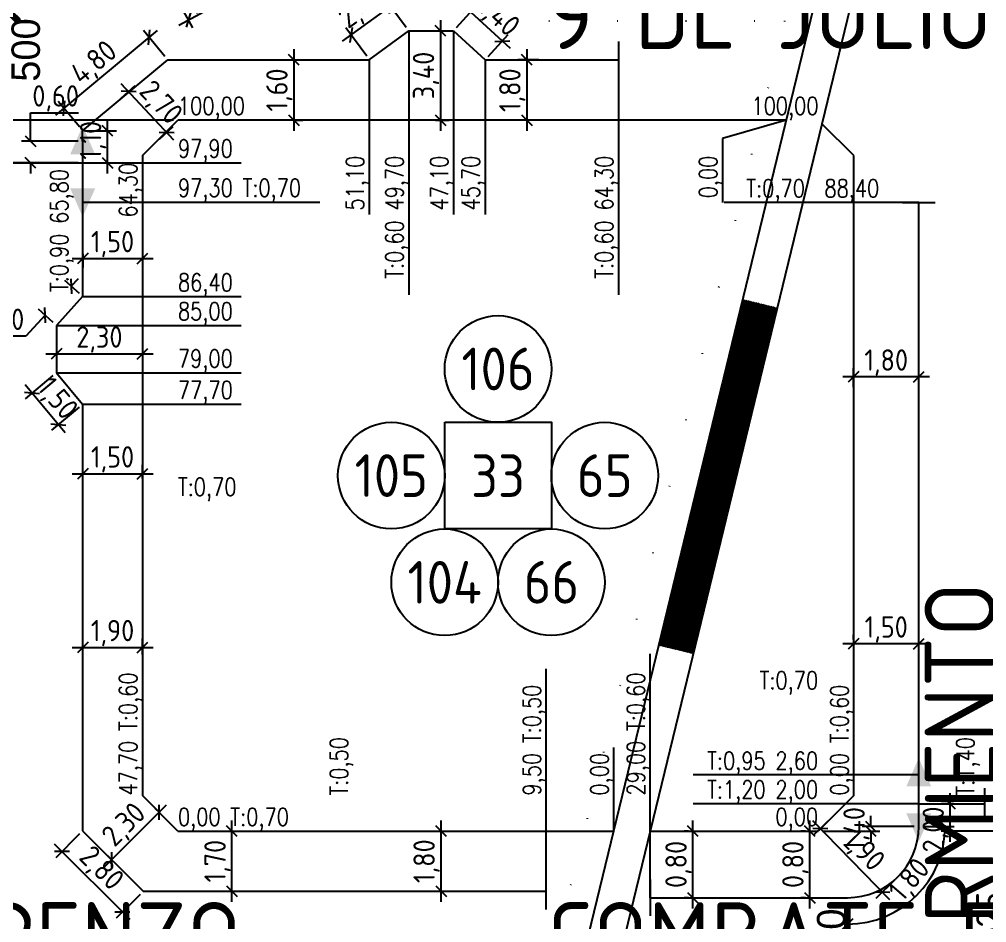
# Model space of a CAD drawing. Extents: x -48 to 13651, y -112 to 3468.
# Drawn here: x 2144.9 to 2280.9, y 1746.3 to 1873.3 of the extents above; entities that cross this region are included whole.
import ezdxf
from ezdxf.enums import TextEntityAlignment as Align

# ---------------------------------------------------------------- set-up
doc = ezdxf.new("R2010")
doc.units = 0
doc.header["$LTSCALE"] = 6
doc.header["$MEASUREMENT"] = 0
doc.linetypes.add('DOT2', pattern=[3.175, 0, -3.175])
doc.linetypes.add('HIDDEN', pattern=[0.375, 0.25, -0.125])
doc.layers.get('0').update_dxf_attribs({"linetype": 'CONTINUOUS'})
doc.layers.get('DEFPOINTS').update_dxf_attribs({"linetype": 'CONTINUOUS'})
for name, color, linetype in [('50', 41, 'CONTINUOUS'), ('63', 171, 'CONTINUOUS'), ('CAS', 7, 'CONTINUOUS'), ('CAÑERIA SIN CROQUIS', 210, 'HIDDEN'), ('COTA', 2, 'CONTINUOUS'), ('MANZANAS', 7, 'CONTINUOUS'), ('NUMCASA', 12, 'CONTINUOUS'), ('NUMERO-CROQUIS', 13, 'CONTINUOUS'), ('NUMERO-MANZANA', 4, 'CONTINUOUS'), ('PROGRESIVA', 60, 'CONTINUOUS'), ('RADIO', 4, 'DOT2'), ('REDUCCIONES', 13, 'CONTINUOUS'), ('TXTDIAMETRO', 7, 'CONTINUOUS')]:
    doc.layers.add(name, color=color, linetype=linetype)
doc.layers.add('ATENCION', color=7, linetype='CONTINUOUS', plot=False)
doc.styles.add('ABADIMTCONDE', font='isocp.shx')
doc.styles.add('GEOSLAB703LTBT', font='isocp.shx', dxfattribs={"width": 0.9, "height": 8})
doc.styles.add('GOTHICE', font='GOTHICE.shx', dxfattribs={"height": 0.6})
doc.styles.add('ROMANS', font='romans.shx', dxfattribs={"width": 0.8, "height": 2.5})
doc.dimstyles.new('COTA02', dxfattribs={"dimtxt": 3, "dimasz": 1.5, "dimexe": 1.25, "dimexo": 0.625, "dimgap": 0.3, "dimtad": 1, "dimtoh": 1, "dimdsep": 46, "dimlunit": 6, "dimtxsty": 'ABADIMTCONDE', "dimblk1": 'OBLIQUE', "dimblk2": 'OBLIQUE', "dimsah": 1, "dimcen": 2.5, "dimdle": 1.5, "dimclrd": 60, "dimclre": 60, "dimclrt": 256, "dimadec": 0, "dimazin": 0, "dimtfac": 1, "dimtix": 1, "dimtofl": 0, "dimtmove": 0, "dimatfit": 0, "dimldrblk": 'OBLIQUE', "dimfxl": 1, "dimtolj": 1, "dimtzin": 0, "dimarcsym": 0})

# ---------------------------------------------------------------- blocks, each defined once
blk = doc.blocks.new('CUPLARED')
at = {"layer": 'REDUCCIONES'}
blk.add_lwpolyline([(4, 0, 0, 3.5, 0), (0, 0, 3.5, 3.5, 0)], format="xyseb", dxfattribs=at)
blk = doc.blocks.new('_OBLIQUE')
at = {"color": 0, "linetype": 'ByBlock'}
blk.add_line((-0.5, -0.5), (0.5, 0.5), dxfattribs=at)
blk = doc.blocks.new('*D284')
at = {"layer": 'COTA', "color": 60, "lineweight": -2, "transparency": 16777216}
for p, q in [((2262.23, 1821.57), (2262.23, 1824.27)), ((2271.38, 1821.71), (2271.38, 1824.27)), ((2272.88, 1823.02), (2260.73, 1823.02))]:
    blk.add_line(p, q, dxfattribs=at)
at = {"layer": 'DEFPOINTS', "color": 0, "transparency": 16777216}
for p in [(2262.23, 1823.02), (2262.23, 1820.95), (2271.38, 1821.09)]:
    blk.add_point(p, dxfattribs=at)
at = {"layer": 'COTA', "color": 60, "lineweight": -2, "transparency": 16777216, "xscale": 1.5, "yscale": 1.5, "zscale": 1.5, "rotation": 180}
blk.add_blockref('_OBLIQUE', (2262.23, 1823.02), dxfattribs=at)
at = {"layer": 'COTA', "color": 60, "lineweight": -2, "transparency": 16777216, "xscale": 1.5, "yscale": 1.5, "zscale": 1.5}
blk.add_blockref('_OBLIQUE', (2271.38, 1823.02), dxfattribs=at)
at = {"layer": 'COTA', "transparency": 16777216, "insert": (2266.81, 1825.05), "char_height": 3, "attachment_point": 5, "style": 'ABADIMTCONDE'}
blk.add_mtext('\\A1;1,80', dxfattribs=at)
blk = doc.blocks.new('*D285')
at = {"layer": 'COTA', "color": 60, "lineweight": -2, "transparency": 16777216}
for p, q in [((2262.23, 1786.11), (2262.23, 1786.74)), ((2271.38, 1786.11), (2271.38, 1786.74)), ((2272.88, 1785.49), (2260.73, 1785.49))]:
    blk.add_line(p, q, dxfattribs=at)
at = {"layer": 'DEFPOINTS', "color": 0, "transparency": 16777216}
for p in [(2262.23, 1785.49), (2262.23, 1785.49), (2271.38, 1785.49)]:
    blk.add_point(p, dxfattribs=at)
at = {"layer": 'COTA', "color": 60, "lineweight": -2, "transparency": 16777216, "xscale": 1.5, "yscale": 1.5, "zscale": 1.5, "rotation": 180}
blk.add_blockref('_OBLIQUE', (2262.23, 1785.49), dxfattribs=at)
at = {"layer": 'COTA', "color": 60, "lineweight": -2, "transparency": 16777216, "xscale": 1.5, "yscale": 1.5, "zscale": 1.5}
blk.add_blockref('_OBLIQUE', (2271.38, 1785.49), dxfattribs=at)
at = {"layer": 'COTA', "transparency": 16777216, "insert": (2266.81, 1787.51), "char_height": 3, "attachment_point": 5, "style": 'ABADIMTCONDE'}
blk.add_mtext('\\A1;1,50', dxfattribs=at)
blk = doc.blocks.new('*D286')
at = {"layer": 'COTA', "color": 60, "lineweight": -2, "transparency": 16777216}
for p, q in [((2259.29, 1761.21), (2256.64, 1758.63)), ((2267.3, 1749.49), (2256.49, 1760.57)), ((2268.01, 1752.28), (2265.36, 1749.69))]:
    blk.add_line(p, q, dxfattribs=at)
at = {"layer": 'DEFPOINTS', "color": 0, "transparency": 16777216}
for p in [(2259.73, 1761.65), (2257.54, 1759.5), (2268.45, 1752.71)]:
    blk.add_point(p, dxfattribs=at)
at = {"layer": 'COTA', "color": 60, "lineweight": -2, "transparency": 16777216, "xscale": 1.5, "yscale": 1.5, "zscale": 1.5}
for p, rotation in [((2257.54, 1759.5), 134.3087839469694), ((2266.26, 1750.57), 314.3087839469694)]:
    blk.add_blockref('_OBLIQUE', p, dxfattribs=dict(at, rotation=rotation))
at = {"layer": 'COTA', "transparency": 16777216, "insert": (2263.52, 1756.27), "char_height": 3, "attachment_point": 5, "rotation": 314.3088, "style": 'ABADIMTCONDE'}
blk.add_mtext('\\A1;1,90', dxfattribs=at)
blk = doc.blocks.new('*D287')
at = {"layer": 'COTA', "color": 60, "lineweight": -2, "transparency": 16777216}
for p, q in [((2256.07, 1748.28), (2256.07, 1760.65)), ((2255.44, 1759.15), (2254.82, 1759.15)), ((2255.44, 1749.78), (2254.82, 1749.78))]:
    blk.add_line(p, q, dxfattribs=at)
at = {"layer": 'DEFPOINTS', "color": 0, "transparency": 16777216}
for p in [(2256.07, 1759.15), (2256.07, 1759.15), (2256.07, 1749.78)]:
    blk.add_point(p, dxfattribs=at)
at = {"layer": 'COTA', "color": 60, "lineweight": -2, "transparency": 16777216, "xscale": 1.5, "yscale": 1.5, "zscale": 1.5}
for p, rotation in [((2256.07, 1759.15), 90), ((2256.07, 1749.78), 270)]:
    blk.add_blockref('_OBLIQUE', p, dxfattribs=dict(at, rotation=rotation))
at = {"layer": 'COTA', "transparency": 16777216, "insert": (2254.04, 1754.46), "char_height": 3, "attachment_point": 5, "rotation": 90, "style": 'ABADIMTCONDE'}
blk.add_mtext('\\A1;0,80', dxfattribs=at)
blk = doc.blocks.new('*D288')
at = {"layer": 'COTA', "color": 60, "lineweight": -2, "transparency": 16777216}
for p, q in [((2239.63, 1748.28), (2239.63, 1760.65)), ((2239.01, 1759.15), (2238.38, 1759.15)), ((2239.01, 1749.78), (2238.38, 1749.78))]:
    blk.add_line(p, q, dxfattribs=at)
at = {"layer": 'DEFPOINTS', "color": 0, "transparency": 16777216}
for p in [(2239.63, 1759.15), (2239.63, 1759.15), (2239.63, 1749.78)]:
    blk.add_point(p, dxfattribs=at)
at = {"layer": 'COTA', "color": 60, "lineweight": -2, "transparency": 16777216, "xscale": 1.5, "yscale": 1.5, "zscale": 1.5}
for p, rotation in [((2239.63, 1759.15), 90), ((2239.63, 1749.78), 270)]:
    blk.add_blockref('_OBLIQUE', p, dxfattribs=dict(at, rotation=rotation))
at = {"layer": 'COTA', "transparency": 16777216, "insert": (2237.61, 1754.46), "char_height": 3, "attachment_point": 5, "rotation": 90, "style": 'ABADIMTCONDE'}
blk.add_mtext('\\A1;0,80', dxfattribs=at)
blk = doc.blocks.new('*D289')
at = {"layer": 'COTA', "color": 60, "lineweight": -2, "transparency": 16777216}
for p, q in [((2272.01, 1759.78), (2276.35, 1759.78)), ((2261.38, 1749.16), (2261.38, 1744.82))]:
    blk.add_line(p, q, dxfattribs=at)
blk.add_arc((2261.38, 1759.78), 13.71, 270, 360, dxfattribs=at)
at = {"layer": 'DEFPOINTS', "color": 0, "transparency": 16777216}
for p in [(2261.38, 1759.78), (2271.38, 1759.78), (2261.38, 1749.78), (2268.24, 1747.91)]:
    blk.add_point(p, dxfattribs=at)
at = {"layer": 'COTA', "color": 60, "lineweight": -2, "transparency": 16777216, "xscale": 1.5, "yscale": 1.5, "zscale": 1.5}
for p, rotation in [((2275.1, 1759.78), 89.99999999999402), ((2261.38, 1746.07), 179.9999999999955)]:
    blk.add_blockref('_OBLIQUE', p, dxfattribs=dict(at, rotation=rotation))
at = {"layer": 'COTA', "transparency": 16777216, "insert": (2270.25, 1752.16), "char_height": 3, "attachment_point": 5, "rotation": 49.3096, "style": 'ABADIMTCONDE'}
blk.add_mtext('\\A1;1,80', dxfattribs=at)
blk = doc.blocks.new('*D340')
at = {"layer": 'COTA', "color": 60, "lineweight": -2, "transparency": 16777216}
for p, q in [((2172.06, 1879.19), (2174.4, 1874.89)), ((2167.37, 1872.5), (2175.12, 1876.71)), ((2166.95, 1876.42), (2169.28, 1872.12))]:
    blk.add_line(p, q, dxfattribs=at)
at = {"layer": 'DEFPOINTS', "color": 0, "transparency": 16777216}
for p in [(2171.76, 1879.74), (2166.65, 1876.97), (2173.8, 1875.99)]:
    blk.add_point(p, dxfattribs=at)
at = {"layer": 'COTA', "color": 60, "lineweight": -2, "transparency": 16777216, "xscale": 1.5, "yscale": 1.5, "zscale": 1.5}
for p, rotation in [((2173.8, 1875.99), 28.49024332480307), ((2168.69, 1873.22), 208.4902433248031)]:
    blk.add_blockref('_OBLIQUE', p, dxfattribs=dict(at, rotation=rotation))
at = {"layer": 'COTA', "transparency": 16777216, "insert": (2170.28, 1876.38), "char_height": 3, "attachment_point": 5, "rotation": 28.4902, "style": 'ABADIMTCONDE'}
blk.add_mtext('\\A1;1,80', dxfattribs=at)
blk = doc.blocks.new('*D448')
at = {"layer": 'COTA', "color": 60, "lineweight": -2, "transparency": 16777216}
for p, q in [((2204.22, 1749.19), (2204.22, 1760.65)), ((2203.75, 1759.15), (2205.47, 1759.15)), ((2203.75, 1750.69), (2205.47, 1750.69))]:
    blk.add_line(p, q, dxfattribs=at)
at = {"layer": 'DEFPOINTS', "color": 0, "transparency": 16777216}
for p in [(2203.13, 1759.15), (2204.22, 1759.15), (2203.13, 1750.69)]:
    blk.add_point(p, dxfattribs=at)
at = {"layer": 'COTA', "color": 60, "lineweight": -2, "transparency": 16777216, "xscale": 1.5, "yscale": 1.5, "zscale": 1.5}
for p, rotation in [((2204.22, 1759.15), 90), ((2204.22, 1750.69), 270)]:
    blk.add_blockref('_OBLIQUE', p, dxfattribs=dict(at, rotation=rotation))
at = {"layer": 'COTA', "transparency": 16777216, "insert": (2202.19, 1754.92), "char_height": 3, "attachment_point": 5, "rotation": 90, "style": 'ABADIMTCONDE'}
blk.add_mtext('\\A1;1,80', dxfattribs=at)
blk = doc.blocks.new('*D449')
at = {"layer": 'COTA', "color": 60, "lineweight": -2, "transparency": 16777216}
for p, q in [((2174.82, 1749.19), (2174.82, 1760.65)), ((2174, 1759.15), (2176.07, 1759.15)), ((2174, 1750.69), (2176.07, 1750.69))]:
    blk.add_line(p, q, dxfattribs=at)
at = {"layer": 'DEFPOINTS', "color": 0, "transparency": 16777216}
for p in [(2173.37, 1759.15), (2174.82, 1759.15), (2173.37, 1750.69)]:
    blk.add_point(p, dxfattribs=at)
at = {"layer": 'COTA', "color": 60, "lineweight": -2, "transparency": 16777216, "xscale": 1.5, "yscale": 1.5, "zscale": 1.5}
for p, rotation in [((2174.82, 1759.15), 90), ((2174.82, 1750.69), 270)]:
    blk.add_blockref('_OBLIQUE', p, dxfattribs=dict(at, rotation=rotation))
at = {"layer": 'COTA', "transparency": 16777216, "insert": (2172.8, 1754.92), "char_height": 3, "attachment_point": 5, "rotation": 90, "style": 'ABADIMTCONDE'}
blk.add_mtext('\\A1;1,70', dxfattribs=at)
blk = doc.blocks.new('*D450')
at = {"layer": 'COTA', "color": 60, "lineweight": -2, "transparency": 16777216}
for p, q in [((2156.85, 1754.06), (2165.64, 1762.86)), ((2164.32, 1762.06), (2163.7, 1762.68)), ((2157.65, 1755.38), (2157.02, 1756.01))]:
    blk.add_line(p, q, dxfattribs=at)
at = {"layer": 'DEFPOINTS', "color": 0, "transparency": 16777216}
for p in [(2164.58, 1761.8), (2164.76, 1761.61), (2158.09, 1754.94)]:
    blk.add_point(p, dxfattribs=at)
at = {"layer": 'COTA', "color": 60, "lineweight": -2, "transparency": 16777216, "xscale": 1.5, "yscale": 1.5, "zscale": 1.5}
for p, rotation in [((2164.58, 1761.8), 45.00000000000195), ((2157.91, 1755.12), 225.0000000000019)]:
    blk.add_blockref('_OBLIQUE', p, dxfattribs=dict(at, rotation=rotation))
at = {"layer": 'COTA', "transparency": 16777216, "insert": (2159.81, 1759.89), "char_height": 3, "attachment_point": 5, "rotation": 45, "style": 'ABADIMTCONDE'}
blk.add_mtext('\\A1;2,30', dxfattribs=at)
blk = doc.blocks.new('*D451')
at = {"layer": 'COTA', "color": 60, "lineweight": -2, "transparency": 16777216}
for p, q in [((2153.4, 1758.74), (2150.05, 1755.39)), ((2160.5, 1746.72), (2149.87, 1757.33)), ((2161.9, 1750.25), (2158.55, 1746.9))]:
    blk.add_line(p, q, dxfattribs=at)
at = {"layer": 'DEFPOINTS', "color": 0, "transparency": 16777216}
for p in [(2153.84, 1759.19), (2150.93, 1756.27), (2162.34, 1750.69)]:
    blk.add_point(p, dxfattribs=at)
at = {"layer": 'COTA', "color": 60, "lineweight": -2, "transparency": 16777216, "xscale": 1.5, "yscale": 1.5, "zscale": 1.5}
for p, rotation in [((2150.93, 1756.27), 135.0429043484082), ((2159.43, 1747.78), 315.0429043484082)]:
    blk.add_blockref('_OBLIQUE', p, dxfattribs=dict(at, rotation=rotation))
at = {"layer": 'COTA', "transparency": 16777216, "insert": (2156.32, 1753.76), "char_height": 3, "attachment_point": 5, "rotation": 315.0429, "style": 'ABADIMTCONDE'}
blk.add_mtext('\\A1;2,80', dxfattribs=at)
blk = doc.blocks.new('*D452')
at = {"layer": 'COTA', "color": 60, "lineweight": -2, "transparency": 16777216}
for p, q in [((2153.84, 1783.97), (2153.84, 1786.23)), ((2162.23, 1783.97), (2162.23, 1786.23)), ((2152.34, 1784.98), (2163.73, 1784.98))]:
    blk.add_line(p, q, dxfattribs=at)
at = {"layer": 'DEFPOINTS', "color": 0, "transparency": 16777216}
for p in [(2162.23, 1784.98), (2153.84, 1783.34), (2162.23, 1783.34)]:
    blk.add_point(p, dxfattribs=at)
at = {"layer": 'COTA', "color": 60, "lineweight": -2, "transparency": 16777216, "xscale": 1.5, "yscale": 1.5, "zscale": 1.5, "rotation": 180}
blk.add_blockref('_OBLIQUE', (2153.84, 1784.98), dxfattribs=at)
at = {"layer": 'COTA', "color": 60, "lineweight": -2, "transparency": 16777216, "xscale": 1.5, "yscale": 1.5, "zscale": 1.5}
blk.add_blockref('_OBLIQUE', (2162.23, 1784.98), dxfattribs=at)
at = {"layer": 'COTA', "transparency": 16777216, "insert": (2158.04, 1787), "char_height": 3, "attachment_point": 5, "style": 'ABADIMTCONDE'}
blk.add_mtext('\\A1;1,90', dxfattribs=at)
blk = doc.blocks.new('*D453')
at = {"layer": 'COTA', "color": 60, "lineweight": -2, "transparency": 16777216}
for p, q in [((2153.84, 1808.76), (2153.84, 1810.65)), ((2162.23, 1808.76), (2162.23, 1810.65)), ((2152.34, 1809.4), (2163.73, 1809.4))]:
    blk.add_line(p, q, dxfattribs=at)
at = {"layer": 'DEFPOINTS', "color": 0, "transparency": 16777216}
for p in [(2162.23, 1809.4), (2153.84, 1808.13), (2162.23, 1808.13)]:
    blk.add_point(p, dxfattribs=at)
at = {"layer": 'COTA', "color": 60, "lineweight": -2, "transparency": 16777216, "xscale": 1.5, "yscale": 1.5, "zscale": 1.5, "rotation": 180}
blk.add_blockref('_OBLIQUE', (2153.84, 1809.4), dxfattribs=at)
at = {"layer": 'COTA', "color": 60, "lineweight": -2, "transparency": 16777216, "xscale": 1.5, "yscale": 1.5, "zscale": 1.5}
blk.add_blockref('_OBLIQUE', (2162.23, 1809.4), dxfattribs=at)
at = {"layer": 'COTA', "transparency": 16777216, "insert": (2158.04, 1811.43), "char_height": 3, "attachment_point": 5, "style": 'ABADIMTCONDE'}
blk.add_mtext('\\A1;1,50', dxfattribs=at)
blk = doc.blocks.new('*D454')
at = {"layer": 'COTA', "color": 60, "lineweight": -2, "transparency": 16777216}
for p, q in [((2148.64, 1826.27), (2163.73, 1826.27)), ((2150.14, 1826.31), (2150.14, 1825.02)), ((2162.23, 1826.31), (2162.23, 1825.02))]:
    blk.add_line(p, q, dxfattribs=at)
at = {"layer": 'DEFPOINTS', "color": 0, "transparency": 16777216}
for p in [(2150.14, 1826.94), (2162.23, 1826.94), (2162.23, 1826.27)]:
    blk.add_point(p, dxfattribs=at)
at = {"layer": 'COTA', "color": 60, "lineweight": -2, "transparency": 16777216, "xscale": 1.5, "yscale": 1.5, "zscale": 1.5, "rotation": 180}
blk.add_blockref('_OBLIQUE', (2150.14, 1826.27), dxfattribs=at)
at = {"layer": 'COTA', "color": 60, "lineweight": -2, "transparency": 16777216, "xscale": 1.5, "yscale": 1.5, "zscale": 1.5}
blk.add_blockref('_OBLIQUE', (2162.23, 1826.27), dxfattribs=at)
at = {"layer": 'COTA', "transparency": 16777216, "insert": (2156.19, 1828.29), "char_height": 3, "attachment_point": 5, "style": 'ABADIMTCONDE'}
blk.add_mtext('\\A1;2,30', dxfattribs=at)
blk = doc.blocks.new('*D455')
at = {"layer": 'COTA', "color": 60, "lineweight": -2, "transparency": 16777216}
for p, q in [((2153.84, 1840.34), (2153.84, 1838.43)), ((2162.23, 1840.34), (2162.23, 1838.43)), ((2152.34, 1839.68), (2163.73, 1839.68))]:
    blk.add_line(p, q, dxfattribs=at)
at = {"layer": 'DEFPOINTS', "color": 0, "transparency": 16777216}
for p in [(2153.84, 1840.97), (2162.23, 1840.97), (2162.23, 1839.68)]:
    blk.add_point(p, dxfattribs=at)
at = {"layer": 'COTA', "color": 60, "lineweight": -2, "transparency": 16777216, "xscale": 1.5, "yscale": 1.5, "zscale": 1.5, "rotation": 180}
blk.add_blockref('_OBLIQUE', (2153.84, 1839.68), dxfattribs=at)
at = {"layer": 'COTA', "color": 60, "lineweight": -2, "transparency": 16777216, "xscale": 1.5, "yscale": 1.5, "zscale": 1.5}
blk.add_blockref('_OBLIQUE', (2162.23, 1839.68), dxfattribs=at)
at = {"layer": 'COTA', "transparency": 16777216, "insert": (2158.04, 1841.71), "char_height": 3, "attachment_point": 5, "style": 'ABADIMTCONDE'}
blk.add_mtext('\\A1;1,50', dxfattribs=at)
blk = doc.blocks.new('*D456')
at = {"layer": 'COTA', "color": 60, "lineweight": -2, "transparency": 16777216}
for p, q in [((2149.66, 1823.21), (2145.76, 1819.96)), ((2151.38, 1815.18), (2145.76, 1821.91)), ((2153.36, 1818.78), (2149.46, 1815.53))]:
    blk.add_line(p, q, dxfattribs=at)
at = {"layer": 'DEFPOINTS', "color": 0, "transparency": 16777216}
for p in [(2150.14, 1823.61), (2146.72, 1820.76), (2153.84, 1819.18)]:
    blk.add_point(p, dxfattribs=at)
at = {"layer": 'COTA', "color": 60, "lineweight": -2, "transparency": 16777216, "xscale": 1.5, "yscale": 1.5, "zscale": 1.5}
for p, rotation in [((2146.72, 1820.76), 129.8479515373375), ((2150.42, 1816.33), 309.8479515373375)]:
    blk.add_blockref('_OBLIQUE', p, dxfattribs=dict(at, rotation=rotation))
at = {"layer": 'COTA', "transparency": 16777216, "insert": (2150.13, 1819.84), "char_height": 3, "attachment_point": 5, "rotation": 309.848, "style": 'ABADIMTCONDE'}
blk.add_mtext('\\A1;1,50', dxfattribs=at)
blk = doc.blocks.new('*D457')
at = {"layer": 'COTA', "color": 60, "lineweight": -2, "transparency": 16777216}
for p, q in [((2153.38, 1834.74), (2151.32, 1836.61)), ((2152.24, 1835.77), (2153.25, 1836.88)), ((2149.68, 1830.68), (2147.62, 1832.55)), ((2148.55, 1831.71), (2145.85, 1828.75)), ((2145.85, 1828.75), (2139.7, 1828.75))]:
    blk.add_line(p, q, dxfattribs=at)
at = {"layer": 'DEFPOINTS', "color": 0, "transparency": 16777216}
for p in [(2153.84, 1834.32), (2148.55, 1831.71), (2150.14, 1830.26)]:
    blk.add_point(p, dxfattribs=at)
at = {"layer": 'COTA', "color": 60, "lineweight": -2, "transparency": 16777216, "xscale": 1.5, "yscale": 1.5, "zscale": 1.5}
for p, rotation in [((2152.24, 1835.77), 227.6834550958649), ((2148.55, 1831.71), 47.68345509586486)]:
    blk.add_blockref('_OBLIQUE', p, dxfattribs=dict(at, rotation=rotation))
at = {"layer": 'COTA', "transparency": 16777216, "insert": (2142.63, 1830.78), "char_height": 3, "attachment_point": 5, "style": 'ABADIMTCONDE'}
blk.add_mtext('\\A1;1,70', dxfattribs=at)
blk = doc.blocks.new('*D458')
at = {"layer": 'COTA', "color": 60, "lineweight": -2, "transparency": 16777216}
for p, q in [((2150.06, 1859.85), (2164.34, 1871.74)), ((2165.41, 1868.1), (2162.38, 1871.74)), ((2153.44, 1858.13), (2150.41, 1861.77))]:
    blk.add_line(p, q, dxfattribs=at)
at = {"layer": 'DEFPOINTS', "color": 0, "transparency": 16777216}
for p in [(2163.18, 1870.78), (2165.81, 1867.62), (2153.84, 1857.65)]:
    blk.add_point(p, dxfattribs=at)
at = {"layer": 'COTA', "color": 60, "lineweight": -2, "transparency": 16777216, "xscale": 1.5, "yscale": 1.5, "zscale": 1.5}
for p, rotation in [((2163.18, 1870.78), 39.78491213027795), ((2151.21, 1860.81), 219.7849121302779)]:
    blk.add_blockref('_OBLIQUE', p, dxfattribs=dict(at, rotation=rotation))
at = {"layer": 'COTA', "transparency": 16777216, "insert": (2155.56, 1867.06), "char_height": 3, "attachment_point": 5, "rotation": 39.7849, "style": 'ABADIMTCONDE'}
blk.add_mtext('\\A1;4,80', dxfattribs=at)
blk = doc.blocks.new('*D459')
at = {"layer": 'COTA', "color": 60, "lineweight": -2, "transparency": 16777216}
for p, q in [((2166.67, 1856.32), (2159.27, 1864.27)), ((2159.27, 1862.22), (2161.21, 1864.02)), ((2164.62, 1856.47), (2166.56, 1858.27))]:
    blk.add_line(p, q, dxfattribs=at)
at = {"layer": 'DEFPOINTS', "color": 0, "transparency": 16777216}
for p in [(2160.29, 1863.17), (2158.81, 1861.79), (2164.16, 1856.04)]:
    blk.add_point(p, dxfattribs=at)
at = {"layer": 'COTA', "color": 60, "lineweight": -2, "transparency": 16777216, "xscale": 1.5, "yscale": 1.5, "zscale": 1.5}
for p, rotation in [((2160.29, 1863.17), 132.9396162475478), ((2165.64, 1857.42), 312.9396162475478)]:
    blk.add_blockref('_OBLIQUE', p, dxfattribs=dict(at, rotation=rotation))
at = {"layer": 'COTA', "transparency": 16777216, "insert": (2164.66, 1861.45), "char_height": 3, "attachment_point": 5, "rotation": 312.9396, "style": 'ABADIMTCONDE'}
blk.add_mtext('\\A1;2,70', dxfattribs=at)
blk = doc.blocks.new('*D460')
at = {"layer": 'COTA', "color": 60, "lineweight": -2, "transparency": 16777216}
for p, q in [((2190.37, 1870.23), (2198.34, 1876.06)), ((2199.32, 1872.19), (2196.39, 1876.18)), ((2193.77, 1868.13), (2190.85, 1872.12))]:
    blk.add_line(p, q, dxfattribs=at)
at = {"layer": 'DEFPOINTS', "color": 0, "transparency": 16777216}
for p in [(2197.13, 1875.17), (2199.69, 1871.69), (2194.14, 1867.62)]:
    blk.add_point(p, dxfattribs=at)
at = {"layer": 'COTA', "color": 60, "lineweight": -2, "transparency": 16777216, "xscale": 1.5, "yscale": 1.5, "zscale": 1.5}
for p, rotation in [((2197.13, 1875.17), 36.21283095007959), ((2191.58, 1871.11), 216.2128309500796)]:
    blk.add_blockref('_OBLIQUE', p, dxfattribs=dict(at, rotation=rotation))
at = {"layer": 'COTA', "transparency": 16777216, "insert": (2193.16, 1874.78), "char_height": 3, "attachment_point": 5, "rotation": 36.2128, "style": 'ABADIMTCONDE'}
blk.add_mtext('\\A1;2,40', dxfattribs=at)
blk = doc.blocks.new('*D461')
at = {"layer": 'COTA', "color": 60, "lineweight": -2, "transparency": 16777216}
for p, q in [((2207.28, 1875.34), (2213.93, 1869.25)), ((2206.39, 1872.15), (2209.23, 1875.25)), ((2210.83, 1868.08), (2213.67, 1871.19))]:
    blk.add_line(p, q, dxfattribs=at)
at = {"layer": 'DEFPOINTS', "color": 0, "transparency": 16777216}
for p in [(2205.97, 1871.69), (2212.83, 1870.27), (2210.41, 1867.62)]:
    blk.add_point(p, dxfattribs=at)
at = {"layer": 'COTA', "color": 60, "lineweight": -2, "transparency": 16777216, "xscale": 1.5, "yscale": 1.5, "zscale": 1.5}
for p, rotation in [((2208.39, 1874.33), 137.5324139248793), ((2212.83, 1870.27), 317.5324139248792)]:
    blk.add_blockref('_OBLIQUE', p, dxfattribs=dict(at, rotation=rotation))
at = {"layer": 'COTA', "transparency": 16777216, "insert": (2211.98, 1873.79), "char_height": 3, "attachment_point": 5, "rotation": 317.5324, "style": 'ABADIMTCONDE'}
blk.add_mtext('\\A1;2,40', dxfattribs=at)
blk = doc.blocks.new('*D462')
at = {"layer": 'COTA', "color": 60, "lineweight": -2, "transparency": 16777216}
for p, q in [((2183.52, 1869.12), (2183.52, 1857.65)), ((2183.6, 1867.62), (2184.77, 1867.62)), ((2183.6, 1859.15), (2184.77, 1859.15))]:
    blk.add_line(p, q, dxfattribs=at)
at = {"layer": 'DEFPOINTS', "color": 0, "transparency": 16777216}
for p in [(2182.98, 1867.62), (2182.98, 1859.15), (2183.52, 1859.15)]:
    blk.add_point(p, dxfattribs=at)
at = {"layer": 'COTA', "color": 60, "lineweight": -2, "transparency": 16777216, "xscale": 1.5, "yscale": 1.5, "zscale": 1.5}
for p, rotation in [((2183.52, 1867.62), 90), ((2183.52, 1859.15), 270)]:
    blk.add_blockref('_OBLIQUE', p, dxfattribs=dict(at, rotation=rotation))
at = {"layer": 'COTA', "transparency": 16777216, "insert": (2181.5, 1863.38), "char_height": 3, "attachment_point": 5, "rotation": 90, "style": 'ABADIMTCONDE'}
blk.add_mtext('\\A1;1,60', dxfattribs=at)
blk = doc.blocks.new('*D463')
at = {"layer": 'COTA', "color": 60, "lineweight": -2, "transparency": 16777216}
for p, q in [((2204.13, 1873.19), (2204.13, 1857.65)), ((2203.45, 1871.69), (2205.38, 1871.69)), ((2203.45, 1859.15), (2205.38, 1859.15))]:
    blk.add_line(p, q, dxfattribs=at)
at = {"layer": 'DEFPOINTS', "color": 0, "transparency": 16777216}
for p in [(2202.83, 1871.69), (2202.83, 1859.15), (2204.13, 1859.15)]:
    blk.add_point(p, dxfattribs=at)
at = {"layer": 'COTA', "color": 60, "lineweight": -2, "transparency": 16777216, "xscale": 1.5, "yscale": 1.5, "zscale": 1.5}
for p, rotation in [((2204.13, 1871.69), 90), ((2204.13, 1859.15), 270)]:
    blk.add_blockref('_OBLIQUE', p, dxfattribs=dict(at, rotation=rotation))
at = {"layer": 'COTA', "transparency": 16777216, "insert": (2202.11, 1865.42), "char_height": 3, "attachment_point": 5, "rotation": 90, "style": 'ABADIMTCONDE'}
blk.add_mtext('\\A1;3,40', dxfattribs=at)
blk = doc.blocks.new('*D464')
at = {"layer": 'COTA', "color": 60, "lineweight": -2, "transparency": 16777216}
for p, q in [((2216.28, 1869.12), (2216.28, 1857.65)), ((2217.97, 1867.62), (2215.03, 1867.62)), ((2217.97, 1859.15), (2215.03, 1859.15))]:
    blk.add_line(p, q, dxfattribs=at)
at = {"layer": 'DEFPOINTS', "color": 0, "transparency": 16777216}
for p in [(2218.6, 1867.62), (2216.28, 1859.15), (2218.6, 1859.15)]:
    blk.add_point(p, dxfattribs=at)
at = {"layer": 'COTA', "color": 60, "lineweight": -2, "transparency": 16777216, "xscale": 1.5, "yscale": 1.5, "zscale": 1.5}
for p, rotation in [((2216.28, 1867.62), 90), ((2216.28, 1859.15), 270)]:
    blk.add_blockref('_OBLIQUE', p, dxfattribs=dict(at, rotation=rotation))
at = {"layer": 'COTA', "transparency": 16777216, "insert": (2214.25, 1863.35), "char_height": 3, "attachment_point": 5, "rotation": 90, "style": 'ABADIMTCONDE'}
blk.add_mtext('\\A1;1,80', dxfattribs=at)
blk = doc.blocks.new('*D1075')
at = {"layer": 'COTA', "color": 60, "lineweight": -2, "transparency": 16777216}
for p, q in [((2275.79, 1757.65), (2275.79, 1764.5)), ((2276.33, 1763), (2274.54, 1763)), ((2296.61, 1759.15), (2274.54, 1759.15))]:
    blk.add_line(p, q, dxfattribs=at)
at = {"layer": 'DEFPOINTS', "color": 0, "transparency": 16777216}
for p in [(2275.79, 1763), (2276.96, 1763), (2297.23, 1759.15)]:
    blk.add_point(p, dxfattribs=at)
at = {"layer": 'COTA', "color": 60, "lineweight": -2, "transparency": 16777216, "xscale": 1.5, "yscale": 1.5, "zscale": 1.5}
for p, rotation in [((2275.79, 1763), 90), ((2275.79, 1759.15), 270)]:
    blk.add_blockref('_OBLIQUE', p, dxfattribs=dict(at, rotation=rotation))
at = {"layer": 'COTA', "transparency": 16777216, "insert": (2273.77, 1759.38), "char_height": 3, "attachment_point": 5, "rotation": 90, "style": 'ABADIMTCONDE'}
blk.add_mtext('\\A1;2,00', dxfattribs=at)
blk = doc.blocks.new('*D1076')
at = {"layer": 'COTA', "color": 60, "lineweight": -2, "transparency": 16777216}
for p, q in [((2264.66, 1759.78), (2264.66, 1761.28)), ((2270.76, 1759.78), (2263.41, 1759.78)), ((2257.86, 1759.15), (2265.91, 1759.15)), ((2264.66, 1759.15), (2264.66, 1757.65))]:
    blk.add_line(p, q, dxfattribs=at)
at = {"layer": 'DEFPOINTS', "color": 0, "transparency": 16777216}
for p in [(2271.38, 1759.78), (2257.23, 1759.15), (2264.66, 1759.15)]:
    blk.add_point(p, dxfattribs=at)
at = {"layer": 'COTA', "color": 60, "lineweight": -2, "transparency": 16777216, "xscale": 1.5, "yscale": 1.5, "zscale": 1.5}
for p, rotation in [((2264.66, 1759.78), 270), ((2264.66, 1759.15), 90)]:
    blk.add_blockref('_OBLIQUE', p, dxfattribs=dict(at, rotation=rotation))
at = {"layer": 'COTA', "transparency": 16777216, "insert": (2262.64, 1759.46), "char_height": 3, "attachment_point": 5, "rotation": 90, "style": 'ABADIMTCONDE'}
blk.add_mtext('\\A1;1,40', dxfattribs=at)
blk = doc.blocks.new('*D1088')
at = {"layer": 'COTA', "color": 60, "lineweight": -2, "transparency": 16777216}
for p, q in [((2142.48, 1851.65), (2142.48, 1860.65)), ((2166.61, 1859.15), (2141.23, 1859.15)), ((2153.21, 1853.15), (2141.23, 1853.15))]:
    blk.add_line(p, q, dxfattribs=at)
at = {"layer": 'DEFPOINTS', "color": 0, "transparency": 16777216}
for p in [(2142.48, 1859.15), (2167.23, 1859.15), (2153.84, 1853.15)]:
    blk.add_point(p, dxfattribs=at)
at = {"layer": 'COTA', "color": 60, "lineweight": -2, "transparency": 16777216, "xscale": 1.5, "yscale": 1.5, "zscale": 1.5}
for p, rotation in [((2142.48, 1859.15), 90), ((2142.48, 1853.15), 270)]:
    blk.add_blockref('_OBLIQUE', p, dxfattribs=dict(at, rotation=rotation))
at = {"layer": 'COTA', "transparency": 16777216, "insert": (2140.45, 1857.09), "char_height": 3, "attachment_point": 5, "rotation": 90, "style": 'ABADIMTCONDE'}
blk.add_mtext('\\A1;4,10', dxfattribs=at)
blk = doc.blocks.new('*D1089')
at = {"layer": 'COTA', "color": 60, "lineweight": -2, "transparency": 16777216}
for p, q in [((2146.51, 1856.18), (2146.51, 1860.18)), ((2146.51, 1860.18), (2153.26, 1860.18)), ((2153.21, 1856.18), (2145.26, 1856.18)), ((2153.21, 1853.15), (2145.26, 1853.15)), ((2146.51, 1853.15), (2146.51, 1851.65))]:
    blk.add_line(p, q, dxfattribs=at)
at = {"layer": 'DEFPOINTS', "color": 0, "transparency": 16777216}
for p in [(2146.51, 1856.18), (2153.84, 1856.18), (2153.84, 1853.15)]:
    blk.add_point(p, dxfattribs=at)
at = {"layer": 'COTA', "color": 60, "lineweight": -2, "transparency": 16777216, "xscale": 1.5, "yscale": 1.5, "zscale": 1.5}
for p, rotation in [((2146.51, 1856.18), 270), ((2146.51, 1853.15), 90)]:
    blk.add_blockref('_OBLIQUE', p, dxfattribs=dict(at, rotation=rotation))
at = {"layer": 'COTA', "transparency": 16777216, "insert": (2150.04, 1862.2), "char_height": 3, "attachment_point": 5, "style": 'ABADIMTCONDE'}
blk.add_mtext('\\A1;0,60', dxfattribs=at)
blk = doc.blocks.new('*D1090')
at = {"layer": 'COTA', "color": 60, "lineweight": -2, "transparency": 16777216}
for p, q in [((2157.33, 1851.65), (2157.33, 1859.15)), ((2154.46, 1857.65), (2158.58, 1857.65)), ((2154.46, 1853.15), (2158.58, 1853.15))]:
    blk.add_line(p, q, dxfattribs=at)
at = {"layer": 'DEFPOINTS', "color": 0, "transparency": 16777216}
for p in [(2153.84, 1857.65), (2157.33, 1857.65), (2153.84, 1853.15)]:
    blk.add_point(p, dxfattribs=at)
at = {"layer": 'COTA', "color": 60, "lineweight": -2, "transparency": 16777216, "xscale": 1.5, "yscale": 1.5, "zscale": 1.5}
for p, rotation in [((2157.33, 1857.65), 90), ((2157.33, 1853.15), 270)]:
    blk.add_blockref('_OBLIQUE', p, dxfattribs=dict(at, rotation=rotation))
at = {"layer": 'COTA', "transparency": 16777216, "insert": (2155.31, 1856.31), "char_height": 3, "attachment_point": 5, "rotation": 90, "style": 'ABADIMTCONDE'}
blk.add_mtext('\\A1;1,10', dxfattribs=at)
blk = doc.blocks.new('Ø125')
at = {"layer": 'TXTDIAMETRO', "color": 7, "ltscale": 0.1, "style": 'ABADIMTCONDE'}
blk.add_text('Ø 125', height=4, dxfattribs=at).set_placement((0, 0), align=Align.MIDDLE)

msp = doc.modelspace()

# ---------------------------------------------------------------- hatches: boundary and pattern name
at = {"layer": 'MANZANAS', "ltscale": 0.1}
h = msp.add_hatch(dxfattribs=at)
h.set_pattern_fill('ANSI37', color=256, style=0)
h.paths.add_polyline_path([(2275.069, 1929.892), (2270.21, 1931.071), (2258.422, 1882.48), (2263.281, 1881.301)])
h.paths.add_polyline_path([(2251.493, 1832.711), (2246.634, 1833.89), (2234.846, 1785.299), (2239.705, 1784.12)])

# ---------------------------------------------------------------- linework, layer by layer
at = {"layer": '50', "ltscale": 0.1}
for p, q in [((2194.139, 1867.624), (2199.685, 1871.685)), ((2199.685, 1871.685), (2205.972, 1871.685)), ((2205.972, 1871.685), (2210.409, 1867.624)), ((2153.838, 1857.654), (2165.81, 1867.624)), ((2165.81, 1867.624), (2194.139, 1867.624)), ((2210.409, 1867.624), (2229.161, 1867.624)), ((2153.838, 1856.177), (2153.838, 1857.654)), ((2153.838, 1847.613), (2153.838, 1834.321)), ((2271.383, 1767.04), (2271.383, 1847.545)), ((2153.838, 1834.321), (2150.14, 1830.259)), ((2150.14, 1830.259), (2150.14, 1823.613)), ((2150.14, 1823.613), (2153.838, 1819.182)), ((2153.838, 1819.182), (2153.838, 1759.187)), ((2153.838, 1759.187), (2162.343, 1750.695)), ((2162.343, 1750.695), (2219.001, 1750.695)), ((2233.617, 1749.783), (2261.383, 1749.783))]:
    msp.add_line(p, q, dxfattribs=at)
msp.add_arc((2261.383, 1759.783), 10, 270, 0, dxfattribs=at)
at = {"layer": '63', "ltscale": 0.1}
for p, q in [((2153.838, 1856.177), (2153.838, 1847.613)), ((2140.526, 1853.151), (2153.838, 1853.151)), ((2271.383, 1759.783), (2271.383, 1767.04)), ((2271.383, 1762.995), (2280.668, 1762.995))]:
    msp.add_line(p, q, dxfattribs=at)
at = {"layer": 'CAS', "ltscale": 0.1}
for p, q in [((2229.161, 1870.208), (2229.161, 1865.039)), ((2269.088, 1847.545), (2273.679, 1847.545)), ((2219.001, 1748.11), (2219.001, 1753.279)), ((2233.617, 1752.344), (2233.617, 1747.221))]:
    msp.add_line(p, q, dxfattribs=at)
at = {"layer": 'MANZANAS', "ltscale": 0.1}
msp.add_line((1783.46, -75.287), (2599.685, 3289.145), dxfattribs=at)
at = {"layer": 'MANZANAS'}
for p, q in [((1788.605, -75.287), (2604.83, 3289.145)), ((2162.234, 1854.145), (2167.234, 1859.145)), ((2252.761, 1859.145), (2167.234, 1859.145)), ((2262.234, 1854.145), (2257.775, 1858.604)), ((2162.234, 1854.145), (2162.234, 1764.145)), ((2262.234, 1764.145), (2262.234, 1854.145)), ((2167.234, 1759.145), (2162.234, 1764.145)), ((2262.234, 1764.145), (2257.234, 1759.145)), ((2167.234, 1759.145), (2228.501, 1759.145)), ((2233.646, 1759.145), (2257.234, 1759.145))]:
    msp.add_line(p, q, dxfattribs=at)
at = {"layer": 'NUMERO-CROQUIS'}
for centre in [(2212.234, 1824.145), (2197.234, 1809.145), (2227.234, 1809.145), (2204.734, 1794.145), (2219.734, 1794.145)]:
    msp.add_circle(centre, 7.5, dxfattribs=at)
at = {"layer": 'NUMERO-MANZANA'}
msp.add_lwpolyline([(2204.734, 1816.645), (2219.734, 1816.645), (2219.734, 1801.645), (2204.734, 1801.645)], close=True, dxfattribs=at)
at = {"layer": 'PROGRESIVA'}
for p, q in [((2199.685, 1871.685), (2199.685, 1834.564)), ((2205.972, 1871.685), (2205.972, 1845.892)), ((2194.139, 1867.624), (2194.139, 1845.892)), ((2210.409, 1867.624), (2210.409, 1845.892)), ((2229.161, 1867.624), (2229.161, 1834.564)), ((2252.761, 1859.145), (2243.778, 1856.569)), ((2243.778, 1856.569), (2243.778, 1847.545)), ((2153.838, 1853.151), (2176.109, 1853.151)), ((2153.838, 1847.613), (2187.183, 1847.613)), ((2271.383, 1847.545), (2244.025, 1847.545)), ((2153.838, 1834.321), (2176.109, 1834.321)), ((2150.14, 1830.259), (2176.109, 1830.259)), ((2150.14, 1823.613), (2176.109, 1823.613)), ((2153.838, 1819.182), (2176.109, 1819.182)), ((2233.617, 1749.783), (2233.617, 1784.099)), ((2219.001, 1750.695), (2219.001, 1781.981)), ((2228.501, 1759.145), (2228.501, 1770.914)), ((2271.383, 1767.04), (2239.664, 1767.04)), ((2271.383, 1762.995), (2239.664, 1762.995))]:
    msp.add_line(p, q, dxfattribs=at)
at = {"layer": 'RADIO', "ltscale": 0.5}
for p, q in [((2218.916, 1890.305), (2209.738, 1873.094)), ((2252.513, 1873.094), (2157.281, 1488.183)), ((2209.738, 1873.094), (2252.513, 1873.094))]:
    msp.add_line(p, q, dxfattribs=at)
at = {"layer": 'REDUCCIONES', "ltscale": 0.1}
msp.add_line((2280.668, 1760.808), (2280.668, 1765.183), dxfattribs=at)

# ---------------------------------------------------------------- block references
at = {"layer": 'CAÑERIA SIN CROQUIS', "ltscale": 0.1}
for p, rotation in [((2153.838, 1854.331), 90), ((2153.838, 1849.531), 270), ((2271.383, 1765.422), 90), ((2271.383, 1761.647), 270)]:
    msp.add_blockref('CUPLARED', p, dxfattribs=dict(at, rotation=rotation))
at = {"layer": 'COTA', "rotation": 90}
msp.add_blockref('Ø125', (2281.447, 1744.513), dxfattribs=at)

# ---------------------------------------------------------------- texts
at = {"layer": 'ATENCION', "style": 'GEOSLAB703LTBT'}
for s, p in [('1º DE MAYO', (2147.234, 1872.415)), ('FRAGATA SARMIENTO', (2277.234, 1672.415))]:
    msp.add_text(s, height=10, rotation=90, dxfattribs=at).set_placement(p, align=Align.MIDDLE_LEFT)
for s, p in [('9 DE JULIO', (2219.141, 1874.145)), ('COMBATE DE SAN LORENZO', (2019.141, 1744.145)), ('COMBATE DE SAN LORENZO', (2219.141, 1744.145))]:
    msp.add_text(s, height=10, dxfattribs=at).set_placement(p, align=Align.MIDDLE_LEFT)
at = {"layer": 'NUMCASA', "color": 12, "linetype": 'Continuous', "style": 'GOTHICE'}
for s, p in [('500', (2149.029, 1869.005)), ('450', (2262.277, 1743.791))]:
    msp.add_text(s, height=4, rotation=90, dxfattribs=at).set_placement(p, align=Align.BOTTOM_CENTER)
at = {"layer": 'NUMERO-CROQUIS', "style": 'GEOSLAB703LTBT'}
for s, p in [('106', (2212.234, 1824.145)), ('105', (2197.234, 1809.145)), ('65', (2227.234, 1809.145)), ('104', (2204.734, 1794.145)), ('66', (2219.734, 1794.145))]:
    msp.add_text(s, height=6, dxfattribs=at).set_placement(p, align=Align.MIDDLE)
at = {"layer": 'NUMERO-MANZANA', "style": 'GEOSLAB703LTBT'}
msp.add_text('33', height=6, dxfattribs=at).set_placement((2212.234, 1809.145), align=Align.MIDDLE)
at = {"layer": 'PROGRESIVA', "style": 'ROMANS', "width": 0.8}
for s, p in [('100,00', (2167.234, 1859.145)), ('97,90', (2167.234, 1853.151)), ('97,30 T:0,70', (2167.234, 1847.613)), ('86,40', (2167.234, 1834.321)), ('85,00', (2167.234, 1830.259)), ('79,00', (2167.234, 1823.613)), ('77,70', (2167.234, 1819.182)), ('T:0,70', (2167.234, 1805.562)), ('0,00 T:0,70', (2167.234, 1759.145))]:
    msp.add_text(s, height=2.5, dxfattribs=at).set_placement(p, align=Align.BOTTOM_LEFT)
for s, p in [('100,00', (2257.29, 1859.145)), ('T:0,70  88,40', (2265.831, 1847.545)), ('T:0,70', (2257.234, 1778.354)), ('T:0,95 2,60', (2257.234, 1767.04)), ('T:1,20 2,00', (2257.234, 1762.995)), ('0,00', (2257.234, 1759.145))]:
    msp.add_text(s, height=2.5, dxfattribs=at).set_placement(p, align=Align.BOTTOM_RIGHT)
for s, p in [('51,10', (2194.139, 1854.145)), ('T:0,60 49,70', (2199.685, 1854.145)), ('47,10', (2205.972, 1854.145)), ('45,70', (2210.409, 1854.145)), ('T:0,60 64,30', (2229.161, 1854.145)), ('0,00', (2243.778, 1854.145)), ('64,30', (2162.234, 1853.151)), ('T:0,90 65,80', (2152.551, 1852.273))]:
    msp.add_text(s, height=2.5, rotation=90, dxfattribs=at).set_placement(p, align=Align.BOTTOM_RIGHT)
for s, p in [('47,70 T:0,60', (2162.234, 1764.145)), ('29,00 T:0,60', (2233.617, 1764.145)), ('9,50 T:0,50', (2219.001, 1764.145)), ('0,00 T:0,60', (2262.234, 1764.145)), ('T:0,50', (2191.874, 1764.145)), ('T:1,40', (2279.937, 1764.145)), ('0,00', (2228.501, 1764.145))]:
    msp.add_text(s, height=2.5, rotation=90, dxfattribs=at).set_placement(p, align=Align.BOTTOM_LEFT)

# ---------------------------------------------------------------- dimensions: what is measured, and where the dimension line sits
at = {"layer": 'COTA'}
for base, p1, p2, angle, text, picture, middle, dimtype in [((2173.799, 1875.991), (2166.654, 1876.967), (2171.765, 1879.74), 28.49024, '1,80', '*D340', (2171.244, 1874.604), 161), ((2197.131, 1875.173), (2194.139, 1867.624), (2199.685, 1871.685), 36.21283, '2,40', '*D460', (2194.358, 1873.142), 161), ((2212.827, 1870.266), (2205.972, 1871.685), (2210.409, 1867.624), 317.53241, '2,40', '*D461', (2210.609, 1872.296), 161), ((2163.184, 1870.776), (2153.838, 1857.654), (2165.81, 1867.624), 39.78491, '4,80', '*D458', (2156.855, 1865.505), 161), ((2216.276, 1859.145), (2218.595, 1867.624), (2218.595, 1859.145), 90, '1,80', '*D464', (2216.276, 1863.348), 160), ((2160.293, 1863.168), (2164.165, 1856.043), (2158.815, 1861.792), 132.93962, '2,70', '*D459', (2163.18, 1860.066), 161), ((2148.546, 1831.711), (2153.838, 1834.321), (2150.14, 1830.259), 227.68346, '1,70', '*D457', (2142.627, 1828.753), 161), ((2146.724, 1820.762), (2153.838, 1819.182), (2150.14, 1823.613), 129.84795, '1,50', '*D456', (2148.572, 1818.546), 161), ((2257.536, 1759.5), (2268.454, 1752.712), (2259.734, 1761.645), 134.30878, '1,90', '*D286', (2262.075, 1754.851), 161), ((2150.93, 1756.274), (2162.343, 1750.695), (2153.838, 1759.187), 135.0429, '2,80', '*D451', (2154.884, 1752.325), 161)]:
    dim = msp.add_linear_dim(base=base, p1=p1, p2=p2, angle=angle, text=text, dimstyle='COTA02', dxfattribs=at)
    dim.commit()
    dim.dimension.update_dxf_attribs({"geometry": picture, "text_midpoint": middle, "dimtype": dimtype})
for base, p1, p2, text, picture, middle in [((2204.132, 1859.145), (2202.828, 1871.685), (2202.828, 1859.145), '3,40', '*D463', (2202.107, 1865.415)), ((2183.52, 1859.145), (2182.976, 1867.624), (2182.976, 1859.145), '1,60', '*D462', (2181.495, 1863.384)), ((2174.824, 1759.145), (2173.372, 1750.695), (2173.372, 1759.145), '1,70', '*D449', (2172.799, 1754.92)), ((2204.217, 1759.145), (2203.128, 1750.695), (2203.128, 1759.145), '1,80', '*D448', (2202.192, 1754.92)), ((2239.633, 1759.145), (2239.633, 1749.783), (2239.633, 1759.145), '0,80', '*D288', (2237.608, 1754.464)), ((2256.066, 1759.145), (2256.066, 1749.783), (2256.066, 1759.145), '0,80', '*D287', (2254.041, 1754.464))]:
    dim = msp.add_linear_dim(base=base, p1=p1, p2=p2, angle=90, text=text, dimstyle='COTA02', dxfattribs=at)
    dim.commit()
    dim.dimension.update_dxf_attribs({"geometry": picture, "text_midpoint": middle})
at = {"layer": 'COTA', "color": 12}
for base, p1, p2, text, picture, middle in [((2146.509, 1856.177), (2153.838, 1853.151), (2153.838, 1856.177), '0,60', '*D1089', (2150.036, 1860.177)), ((2142.48, 1859.145), (2153.838, 1853.151), (2167.234, 1859.145), '4,10', '*D1088', (2142.48, 1857.09)), ((2157.332, 1857.654), (2153.838, 1853.151), (2153.838, 1857.654), '1,10', '*D1090', (2157.332, 1856.309)), ((2275.795, 1762.995), (2297.234, 1759.145), (2276.96, 1762.995), '2,00', '*D1075', (2275.795, 1759.379))]:
    dim = msp.add_linear_dim(base=base, p1=p1, p2=p2, angle=90, text=text, dimstyle='COTA02', dxfattribs=at)
    dim.commit()
    dim.dimension.update_dxf_attribs({"geometry": picture, "text_midpoint": middle, "dimtype": 160})
at = {"layer": 'COTA'}
for base, p1, p2, text, picture, middle in [((2162.234, 1839.684), (2153.838, 1840.967), (2162.234, 1840.967), '1,50', '*D455', (2158.036, 1841.709)), ((2162.234, 1826.266), (2150.14, 1826.936), (2162.234, 1826.936), '2,30', '*D454', (2156.187, 1828.291)), ((2262.234, 1823.025), (2271.383, 1821.089), (2262.234, 1820.95), '1,80', '*D284', (2266.809, 1825.05)), ((2162.234, 1809.403), (2153.838, 1808.133), (2162.234, 1808.133), '1,50', '*D453', (2158.036, 1811.428)), ((2162.234, 1784.976), (2153.838, 1783.344), (2162.234, 1783.344), '1,90', '*D452', (2158.036, 1787.001)), ((2262.234, 1785.488), (2271.383, 1785.488), (2262.234, 1785.488), '1,50', '*D285', (2266.809, 1787.513))]:
    dim = msp.add_linear_dim(base=base, p1=p1, p2=p2, text=text, dimstyle='COTA02', dxfattribs=at)
    dim.commit()
    dim.dimension.update_dxf_attribs({"geometry": picture, "text_midpoint": middle})
dim = msp.add_aligned_dim(p1=(2158.091, 1754.941), p2=(2164.764, 1761.615), distance=0.258, text='2,30', dimstyle='COTA02', dxfattribs=at)
dim.commit()
dim.dimension.update_dxf_attribs({"geometry": '*D450', "text_midpoint": (2159.813, 1759.892)})
at = {"layer": 'COTA', "color": 12}
dim = msp.add_linear_dim(base=(2264.663, 1759.145), p1=(2271.383, 1759.783), p2=(2257.234, 1759.145), angle=90, text='1,40', dimstyle='COTA02', dxfattribs=at)
dim.commit()
dim.dimension.update_dxf_attribs({"geometry": '*D1076', "text_midpoint": (2262.638, 1759.464)})
at = {"layer": 'COTA'}
dim = msp.add_angular_dim_3p(base=(2268.241, 1747.905), center=(2261.383, 1759.783), p1=(2261.383, 1749.783), p2=(2271.383, 1759.783), text='1,80', dimstyle='COTA02', override={"dimadec": 4}, dxfattribs=at)
dim.commit()
dim.dimension.update_dxf_attribs({"geometry": '*D289', "text_midpoint": (2271.782, 1750.841), "dimtype": 165})

doc.saveas('drawing.dxf')
